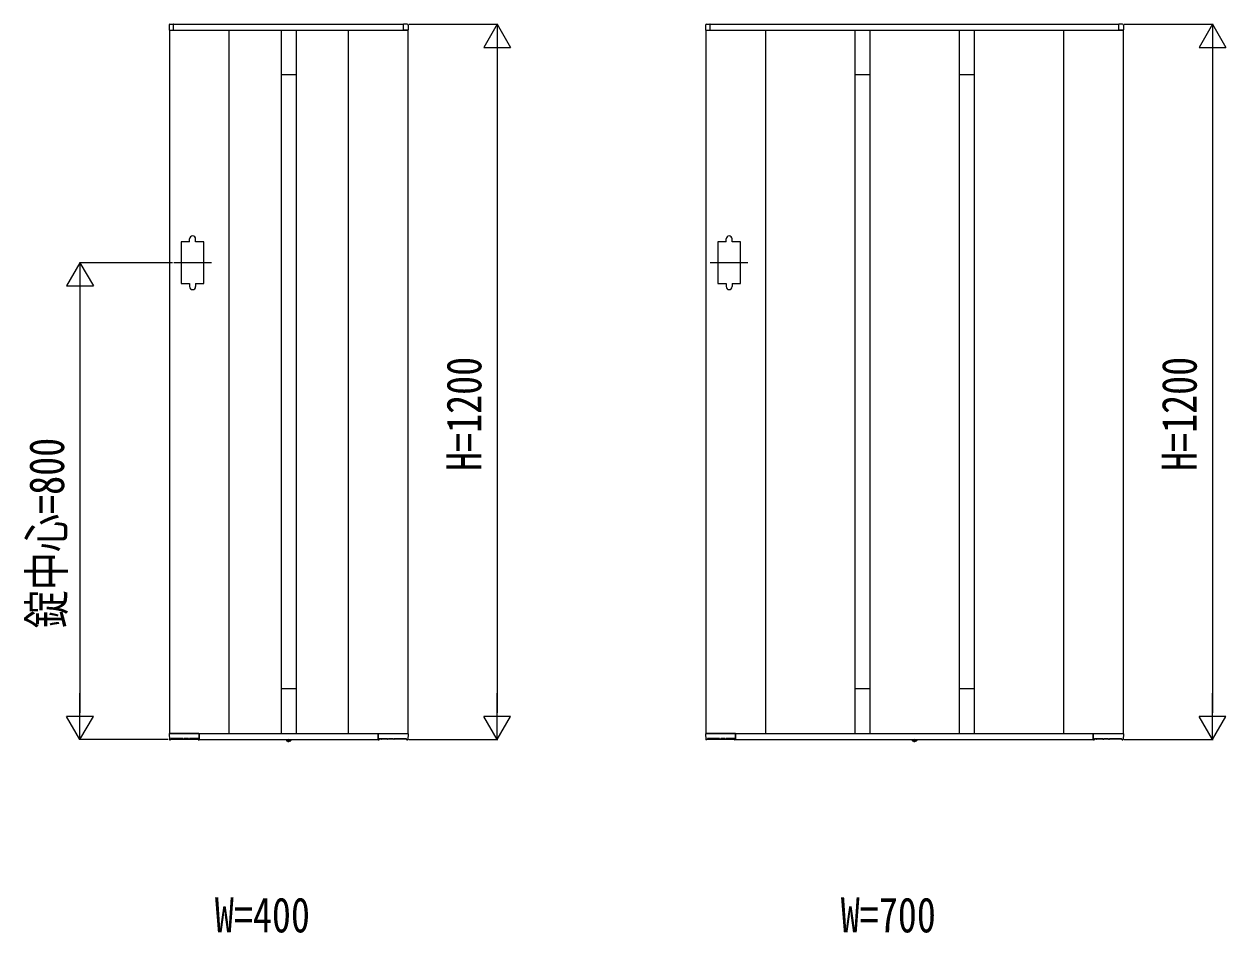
# Model space of a CAD drawing. Units: millimetres, scale not verified. Extents: x -8410 to 8410, y -5940 to 5940.
# Drawn here: x -1654 to 363, y 1326 to 2850 of the extents above; entities that cross this region are included whole.
import ezdxf
from ezdxf.enums import TextEntityAlignment as Align

# ---------------------------------------------------------------- set-up
doc = ezdxf.new("R2010")
doc.units = ezdxf.units.MM
doc.header["$LTSCALE"] = 30
doc.layers.add('0-2_YKK_A1', color=4, linetype='Continuous')
doc.layers.add('0-3_YKK_D', color=6, linetype='Continuous')
doc.styles.add('ＭＳ ゴシック', font='')
doc.styles.get('ＭＳ ゴシック').set_extended_font_data('MS Gothic')

msp = doc.modelspace()

# ---------------------------------------------------------------- linework, layer by layer
at = {"layer": '0-2_YKK_A1'}
for p, q in [((-1410.46, 2848.63), (-1410.46, 2840.5)), ((-1409.05, 2850.13), (-1403.49, 2850.47)), ((-1402.96, 2850), (-1016.96, 2850)), ((-1402.96, 2840), (-1402.96, 2850)), ((-1402.96, 2840.3), (-1402.96, 2849.97)), ((-1016.96, 2840), (-1016.96, 2850)), ((-1016.96, 2840.3), (-1016.96, 2849.97)), ((-1010.87, 2850.13), (-1016.43, 2850.47)), ((-1009.46, 2848.63), (-1009.46, 2840.5)), ((-510.46, 2848.63), (-510.46, 2840.5)), ((-509.05, 2850.13), (-503.49, 2850.47)), ((-502.96, 2850), (183.04, 2850)), ((-502.96, 2840), (-502.96, 2850)), ((-502.96, 2840.3), (-502.96, 2849.97)), ((183.04, 2840), (183.04, 2850)), ((183.04, 2840.3), (183.04, 2849.97)), ((189.13, 2850.13), (183.57, 2850.47)), ((190.54, 2848.63), (190.54, 2840.5)), ((-1409.96, 2840), (-1409.96, 1660)), ((-1409.96, 2840), (-1009.96, 2840)), ((-1409.96, 2840), (-1403.26, 2840)), ((-1403.26, 2840), (-1403.26, 2840)), ((-1309.96, 2840), (-1309.96, 1660)), ((-1222.46, 2840), (-1222.46, 1660)), ((-1222.46, 2840), (-1222.46, 1660)), ((-1197.46, 2840), (-1197.46, 1660)), ((-1109.96, 2840), (-1109.96, 1660)), ((-1009.96, 2840), (-1016.66, 2840)), ((-1016.66, 2840), (-1016.66, 2840)), ((-1009.96, 2840), (-1009.96, 1660)), ((-509.96, 2840), (-509.96, 1660)), ((-509.96, 2840), (190.04, 2840)), ((-509.96, 2840), (-503.26, 2840)), ((-503.26, 2840), (-503.26, 2840)), ((-409.96, 2840), (-409.96, 1660)), ((-259.96, 2840), (-259.96, 1660)), ((-234.96, 2840), (-234.96, 1660)), ((-84.96, 2840), (-84.96, 1660)), ((-59.96, 2840), (-59.96, 1660)), ((90.04, 2840), (90.04, 1660)), ((190.04, 2840), (183.34, 2840)), ((183.34, 2840), (183.34, 2840)), ((190.04, 2840), (190.04, 1660)), ((-1197.46, 2765), (-1222.46, 2765)), ((-234.96, 2765), (-259.96, 2765)), ((-59.96, 2765), (-84.96, 2765)), ((-1375.96, 2485), (-1375.96, 2490)), ((-1365.96, 2485), (-1365.96, 2490)), ((-475.96, 2485), (-475.96, 2490)), ((-465.96, 2485), (-465.96, 2490)), ((-1339.46, 2450), (-1402.46, 2450)), ((-439.46, 2450), (-502.46, 2450)), ((-1375.96, 2415), (-1375.96, 2410)), ((-1365.96, 2415), (-1365.96, 2410)), ((-475.96, 2415), (-475.96, 2410)), ((-465.96, 2415), (-465.96, 2410)), ((-1197.46, 1735), (-1222.46, 1735)), ((-234.96, 1735), (-259.96, 1735)), ((-59.96, 1735), (-84.96, 1735)), ((-1410.43, 1659.47), (-1409.85, 1649.97)), ((-1409.96, 1660), (-1009.96, 1660)), ((-1360.26, 1660), (-1409.93, 1660)), ((-1359.96, 1660), (-1359.96, 1650)), ((-1359.96, 1650.02), (-1359.96, 1659.7)), ((-1059.96, 1660), (-1059.96, 1650)), ((-1059.96, 1650.02), (-1059.96, 1659.7)), ((-1059.66, 1660), (-1009.99, 1660)), ((-1009.49, 1659.47), (-1010.07, 1649.97)), ((-510.43, 1659.47), (-509.85, 1649.97)), ((-509.96, 1660), (190.04, 1660)), ((-460.26, 1660), (-509.93, 1660)), ((-459.96, 1660), (-459.96, 1650)), ((-459.96, 1650.02), (-459.96, 1659.7)), ((140.04, 1660), (140.04, 1650)), ((140.04, 1650.02), (140.04, 1659.7)), ((140.34, 1660), (190.01, 1660)), ((190.51, 1659.47), (189.93, 1649.97)), ((-1408.6, 1649.5), (-1409.35, 1649.5)), ((-1407.56, 1650.5), (-1362.09, 1650.5)), ((-1387.17, 1652.1), (-1407.04, 1652.1)), ((-1386.85, 1651.81), (-1386.84, 1650.99)), ((-1385.12, 1650.99), (-1385.1, 1651.81)), ((-1378.13, 1652.1), (-1384.79, 1652.1)), ((-1377.82, 1651.81), (-1377.8, 1650.99)), ((-1376.08, 1650.99), (-1376.07, 1651.81)), ((-1362.13, 1652.1), (-1375.75, 1652.1)), ((-1365.86, 1652.1), (-1365.84, 1650.99)), ((-1361.82, 1651.81), (-1361.79, 1650.01)), ((-1360.46, 1649.52), (-1361.29, 1649.52)), ((-1359.96, 1650), (-1059.96, 1650)), ((-1213.87, 1649.5), (-1213.78, 1650)), ((-1213.87, 1649.5), (-1213.7, 1648.53)), ((-1213.87, 1649.5), (-1206.05, 1649.5)), ((-1213.78, 1650), (-1206.14, 1650)), ((-1209.96, 1645.8), (-1209.96, 1650)), ((-1206.05, 1649.5), (-1206.22, 1648.53)), ((-1206.05, 1649.5), (-1206.14, 1650)), ((-1059.46, 1649.52), (-1058.63, 1649.52)), ((-1058.1, 1651.81), (-1058.13, 1650.01)), ((-1012.36, 1650.5), (-1057.83, 1650.5)), ((-1057.79, 1652.1), (-1044.17, 1652.1)), ((-1054.06, 1652.1), (-1054.08, 1650.99)), ((-1043.84, 1650.99), (-1043.85, 1651.81)), ((-1042.1, 1651.81), (-1042.12, 1650.99)), ((-1041.79, 1652.1), (-1035.13, 1652.1)), ((-1034.8, 1650.99), (-1034.82, 1651.81)), ((-1033.07, 1651.81), (-1033.08, 1650.99)), ((-1032.75, 1652.1), (-1012.88, 1652.1)), ((-1011.32, 1649.5), (-1010.57, 1649.5)), ((-508.6, 1649.5), (-509.35, 1649.5)), ((-507.56, 1650.5), (-462.09, 1650.5)), ((-487.17, 1652.1), (-507.04, 1652.1)), ((-486.85, 1651.81), (-486.84, 1650.99)), ((-485.12, 1650.99), (-485.1, 1651.81)), ((-478.13, 1652.1), (-484.79, 1652.1)), ((-477.82, 1651.81), (-477.8, 1650.99)), ((-476.08, 1650.99), (-476.07, 1651.81)), ((-462.13, 1652.1), (-475.75, 1652.1)), ((-465.86, 1652.1), (-465.84, 1650.99)), ((-461.82, 1651.81), (-461.79, 1650.01)), ((-460.46, 1649.52), (-461.29, 1649.52)), ((-459.96, 1650), (140.04, 1650)), ((-163.87, 1649.5), (-163.78, 1650)), ((-163.87, 1649.5), (-163.7, 1648.53)), ((-163.87, 1649.5), (-156.05, 1649.5)), ((-163.78, 1650), (-156.14, 1650)), ((-159.96, 1645.8), (-159.96, 1650)), ((-156.05, 1649.5), (-156.22, 1648.53)), ((-156.05, 1649.5), (-156.14, 1650)), ((140.54, 1649.52), (141.37, 1649.52)), ((141.9, 1651.81), (141.87, 1650.01)), ((187.64, 1650.5), (142.17, 1650.5)), ((142.21, 1652.1), (155.83, 1652.1)), ((145.94, 1652.1), (145.92, 1650.99)), ((156.16, 1650.99), (156.15, 1651.81)), ((157.9, 1651.81), (157.88, 1650.99)), ((158.21, 1652.1), (164.87, 1652.1)), ((165.2, 1650.99), (165.18, 1651.81)), ((166.93, 1651.81), (166.92, 1650.99)), ((167.25, 1652.1), (187.12, 1652.1)), ((188.68, 1649.5), (189.43, 1649.5))]:
    msp.add_line(p, q, dxfattribs=at)
for points in [[(-1375.96, 2485), (-1389.96, 2485), (-1389.96, 2415), (-1375.96, 2415)], [(-1365.96, 2415), (-1351.96, 2415), (-1351.96, 2485), (-1365.96, 2485)], [(-475.96, 2485), (-489.96, 2485), (-489.96, 2415), (-475.96, 2415)], [(-465.96, 2415), (-451.96, 2415), (-451.96, 2485), (-465.96, 2485)], [(-1407.64, 1650.41), (-1407.8, 1650.27), (-1407.96, 1650.16), (-1408.1, 1650.05)], [(-1407.35, 1651.83), (-1407.41, 1651.29), (-1407.47, 1650.74)], [(-1386.85, 1651.81), (-1386.86, 1651.85), (-1386.87, 1651.9), (-1386.89, 1651.95), (-1386.92, 1651.99), (-1386.97, 1652.04), (-1387.05, 1652.08), (-1387.17, 1652.1)], [(-1384.79, 1652.1), (-1384.92, 1652.07), (-1385, 1652.02), (-1385.05, 1651.97), (-1385.08, 1651.91), (-1385.09, 1651.86), (-1385.1, 1651.81)], [(-1377.82, 1651.81), (-1377.82, 1651.85), (-1377.83, 1651.9), (-1377.86, 1651.95), (-1377.89, 1651.99), (-1377.94, 1652.04), (-1378.01, 1652.08), (-1378.13, 1652.1)], [(-1375.75, 1652.1), (-1375.89, 1652.07), (-1375.97, 1652.02), (-1376.01, 1651.97), (-1376.04, 1651.91), (-1376.06, 1651.86), (-1376.07, 1651.81)], [(-1361.82, 1651.81), (-1361.82, 1651.85), (-1361.83, 1651.9), (-1361.86, 1651.95), (-1361.89, 1651.99), (-1361.94, 1652.04), (-1362.01, 1652.08), (-1362.13, 1652.1)], [(-1212.26, 1647.42), (-1211.11, 1649.74), (-1209.96, 1650.35)], [(-1207.66, 1647.42), (-1208.82, 1649.74), (-1209.96, 1650.35)], [(-1058.1, 1651.81), (-1058.1, 1651.85), (-1058.09, 1651.9), (-1058.06, 1651.95), (-1058.03, 1651.99), (-1057.98, 1652.04), (-1057.91, 1652.08), (-1057.79, 1652.1)], [(-1044.17, 1652.1), (-1044.03, 1652.07), (-1043.96, 1652.02), (-1043.91, 1651.97), (-1043.88, 1651.91), (-1043.86, 1651.86), (-1043.85, 1651.81)], [(-1042.1, 1651.81), (-1042.1, 1651.85), (-1042.09, 1651.9), (-1042.06, 1651.95), (-1042.03, 1651.99), (-1041.98, 1652.04), (-1041.91, 1652.08), (-1041.79, 1652.1)], [(-1035.13, 1652.1), (-1035, 1652.07), (-1034.92, 1652.02), (-1034.87, 1651.97), (-1034.84, 1651.91), (-1034.83, 1651.86), (-1034.82, 1651.81)], [(-1033.07, 1651.81), (-1033.06, 1651.85), (-1033.05, 1651.9), (-1033.03, 1651.95), (-1033, 1651.99), (-1032.95, 1652.04), (-1032.87, 1652.08), (-1032.75, 1652.1)], [(-1012.57, 1651.83), (-1012.51, 1651.29), (-1012.46, 1650.74)], [(-1012.28, 1650.41), (-1012.12, 1650.27), (-1011.97, 1650.16), (-1011.82, 1650.05)], [(-507.64, 1650.41), (-507.8, 1650.27), (-507.96, 1650.16), (-508.1, 1650.05)], [(-507.35, 1651.83), (-507.41, 1651.29), (-507.47, 1650.74)], [(-486.85, 1651.81), (-486.86, 1651.85), (-486.87, 1651.9), (-486.89, 1651.95), (-486.92, 1651.99), (-486.97, 1652.04), (-487.05, 1652.08), (-487.17, 1652.1)], [(-484.79, 1652.1), (-484.92, 1652.07), (-485, 1652.02), (-485.05, 1651.97), (-485.08, 1651.91), (-485.09, 1651.86), (-485.1, 1651.81)], [(-477.82, 1651.81), (-477.82, 1651.85), (-477.83, 1651.9), (-477.86, 1651.95), (-477.89, 1651.99), (-477.94, 1652.04), (-478.01, 1652.08), (-478.13, 1652.1)], [(-475.75, 1652.1), (-475.89, 1652.07), (-475.97, 1652.02), (-476.01, 1651.97), (-476.04, 1651.91), (-476.06, 1651.86), (-476.07, 1651.81)], [(-461.82, 1651.81), (-461.82, 1651.85), (-461.83, 1651.9), (-461.86, 1651.95), (-461.89, 1651.99), (-461.94, 1652.04), (-462.01, 1652.08), (-462.13, 1652.1)], [(-162.26, 1647.42), (-161.11, 1649.74), (-159.96, 1650.35)], [(-157.66, 1647.42), (-158.82, 1649.74), (-159.96, 1650.35)], [(141.9, 1651.81), (141.9, 1651.85), (141.91, 1651.9), (141.94, 1651.95), (141.97, 1651.99), (142.02, 1652.04), (142.09, 1652.08), (142.21, 1652.1)], [(155.83, 1652.1), (155.97, 1652.07), (156.04, 1652.02), (156.09, 1651.97), (156.12, 1651.91), (156.14, 1651.86), (156.15, 1651.81)], [(157.9, 1651.81), (157.9, 1651.85), (157.91, 1651.9), (157.94, 1651.95), (157.97, 1651.99), (158.02, 1652.04), (158.09, 1652.08), (158.21, 1652.1)], [(164.87, 1652.1), (165, 1652.07), (165.08, 1652.02), (165.13, 1651.97), (165.16, 1651.91), (165.17, 1651.86), (165.18, 1651.81)], [(166.93, 1651.81), (166.94, 1651.85), (166.95, 1651.9), (166.97, 1651.95), (167, 1651.99), (167.05, 1652.04), (167.13, 1652.08), (167.25, 1652.1)], [(187.43, 1651.83), (187.49, 1651.29), (187.54, 1650.74)], [(187.72, 1650.41), (187.88, 1650.27), (188.03, 1650.16), (188.18, 1650.05)]]:
    msp.add_lwpolyline(points, dxfattribs=at)
for centre, radius, start, end in [((-1408.96, 2848.63), 1.5, 93.5, 180), ((-1403.46, 2849.97), 0.5, 0, 93.5), ((-1016.46, 2849.97), 0.5, 86.5, 180), ((-1010.96, 2848.63), 1.5, 0, 86.5), ((-508.96, 2848.63), 1.5, 93.5, 180), ((-503.46, 2849.97), 0.5, 0, 93.5), ((183.54, 2849.97), 0.5, 86.5, 180), ((189.04, 2848.63), 1.5, 0, 86.5), ((-1409.96, 2840.5), 0.5, 180, 270), ((-1403.26, 2840.3), 0.3, 270, 0), ((-1016.66, 2840.3), 0.3, 180, 270), ((-1009.96, 2840.5), 0.5, 270, 0), ((-509.96, 2840.5), 0.5, 180, 270), ((-503.26, 2840.3), 0.3, 270, 0), ((183.34, 2840.3), 0.3, 180, 270), ((190.04, 2840.5), 0.5, 270, 0), ((-1370.96, 2490), 5, 0, 180), ((-470.96, 2490), 5, 0, 180), ((-1370.96, 2410), 5, 180, 0), ((-470.96, 2410), 5, 180, 0), ((-1409.93, 1659.5), 0.5, 90, 183.5), ((-1360.26, 1659.7), 0.3, 0, 90), ((-1059.66, 1659.7), 0.3, 90, 180), ((-1009.99, 1659.5), 0.5, 356.5, 90), ((-509.93, 1659.5), 0.5, 90, 183.5), ((-460.26, 1659.7), 0.3, 0, 90), ((140.34, 1659.7), 0.3, 90, 180), ((190.01, 1659.5), 0.5, 356.5, 90), ((-1409.35, 1650), 0.5, 183.5, 269.34277), ((-1408.6, 1650), 0.5, 269.32461, 6.10118), ((-1407.96, 1650.79), 0.496, 309.83566, 354.1935), ((-1407.05, 1651.8), 0.3, 90, 174.0064), ((-1386.34, 1651), 0.5, 181, 270), ((-1385.62, 1651), 0.5, 270, 359), ((-1377.3, 1651), 0.5, 181, 270), ((-1376.58, 1651), 0.5, 270, 359), ((-1365.34, 1651), 0.5, 181, 270), ((-1362.09, 1650.2), 0.3, 1, 90), ((-1361.29, 1650.02), 0.5, 181.0014, 270.00152), ((-1360.46, 1650.02), 0.5, 270, 0), ((-1212.81, 1648.68), 0.9, 190, 239.36409), ((-1209.96, 1653.5), 6.5, 239.36409, 300.63591), ((-1207.11, 1648.68), 0.9, 300.63591, 350), ((-1059.46, 1650.02), 0.5, 180, 270), ((-1058.63, 1650.02), 0.5, 269.99848, 358.9986), ((-1057.83, 1650.2), 0.3, 90, 179), ((-1054.58, 1651), 0.5, 270, 359), ((-1043.34, 1651), 0.5, 181, 270), ((-1042.62, 1651), 0.5, 270, 359), ((-1034.3, 1651), 0.5, 181, 270), ((-1033.58, 1651), 0.5, 270, 359), ((-1012.87, 1651.8), 0.3, 5.9936, 90), ((-1011.96, 1650.79), 0.496, 185.8065, 230.16434), ((-1011.32, 1650), 0.5, 173.89882, 270.67539), ((-1010.57, 1650), 0.5, 270.65723, 356.5), ((-509.35, 1650), 0.5, 183.5, 269.34277), ((-508.6, 1650), 0.5, 269.32461, 6.10118), ((-507.96, 1650.79), 0.496, 309.83566, 354.1935), ((-507.05, 1651.8), 0.3, 90, 174.0064), ((-486.34, 1651), 0.5, 181, 270), ((-485.62, 1651), 0.5, 270, 359), ((-477.3, 1651), 0.5, 181, 270), ((-476.58, 1651), 0.5, 270, 359), ((-465.34, 1651), 0.5, 181, 270), ((-462.09, 1650.2), 0.3, 1, 90), ((-461.29, 1650.02), 0.5, 181.0014, 270.00152), ((-460.46, 1650.02), 0.5, 270, 0), ((-162.81, 1648.68), 0.9, 190, 239.36409), ((-159.96, 1653.5), 6.5, 239.36409, 300.63591), ((-157.11, 1648.68), 0.9, 300.63591, 350), ((140.54, 1650.02), 0.5, 180, 270), ((141.37, 1650.02), 0.5, 269.99848, 358.9986), ((142.17, 1650.2), 0.3, 90, 179), ((145.42, 1651), 0.5, 270, 359), ((156.66, 1651), 0.5, 181, 270), ((157.38, 1651), 0.5, 270, 359), ((165.7, 1651), 0.5, 181, 270), ((166.42, 1651), 0.5, 270, 359), ((187.13, 1651.8), 0.3, 5.9936, 90), ((188.04, 1650.79), 0.496, 185.8065, 230.16434), ((188.68, 1650), 0.5, 173.89882, 270.67539), ((189.43, 1650), 0.5, 270.65723, 356.5)]:
    msp.add_arc(centre, radius, start, end, dxfattribs=at)
at = {"layer": '0-3_YKK_D'}
for p, q in [((-1007.96, 2850), (-858.96, 2850)), ((-859.96, 2850), (-882.46, 2811.03)), ((-859.96, 2850), (-837.46, 2811.03)), ((-859.96, 2850), (-859.96, 2772.06)), ((192.04, 2850), (341.04, 2850)), ((340.04, 2850), (317.54, 2811.03)), ((340.04, 2850), (362.54, 2811.03)), ((340.04, 2850), (340.04, 2772.06)), ((-882.46, 2811.03), (-837.46, 2811.03)), ((-859.96, 2805), (-859.96, 1695)), ((317.54, 2811.03), (362.54, 2811.03)), ((340.04, 2805), (340.04, 1695)), ((-1559.96, 2450), (-1582.46, 2411.03)), ((-1404.46, 2450), (-1560.96, 2450)), ((-1559.96, 2450), (-1537.46, 2411.03)), ((-1559.96, 2450), (-1559.96, 2372.06)), ((-1582.46, 2411.03), (-1537.46, 2411.03)), ((-1559.96, 2405), (-1559.96, 1695)), ((-1559.96, 1650), (-1559.96, 1727.94)), ((-859.96, 1650), (-859.96, 1727.94)), ((340.04, 1650), (340.04, 1727.94)), ((-1559.96, 1650), (-1582.46, 1688.97)), ((-1537.46, 1688.97), (-1582.46, 1688.97)), ((-1559.96, 1650), (-1537.46, 1688.97)), ((-859.96, 1650), (-882.46, 1688.97)), ((-837.46, 1688.97), (-882.46, 1688.97)), ((-859.96, 1650), (-837.46, 1688.97)), ((340.04, 1650), (317.54, 1688.97)), ((362.54, 1688.97), (317.54, 1688.97)), ((340.04, 1650), (362.54, 1688.97)), ((-1411.96, 1650), (-1560.96, 1650)), ((-1007.96, 1650), (-858.96, 1650)), ((192.04, 1650), (341.04, 1650))]:
    msp.add_line(p, q, dxfattribs=at)

# ---------------------------------------------------------------- texts
at = {"layer": '0-3_YKK_D', "style": 'ＭＳ ゴシック', "width": 0.8}
for s, p in [('H=1200', (-868.96, 2100.67)), ('H=1200', (331.04, 2100.67)), ('錠中心=800', (-1568.96, 1836.67))]:
    msp.add_text(s, height=58.65, rotation=90, dxfattribs=at).set_placement(p, align=Align.BOTTOM_LEFT)
for s, p in [('W=400', (-1333.69, 1309)), ('W=700', (-283.69, 1309))]:
    msp.add_text(s, height=58.65, dxfattribs=at).set_placement(p, align=Align.BOTTOM_LEFT)

doc.saveas('drawing.dxf')
